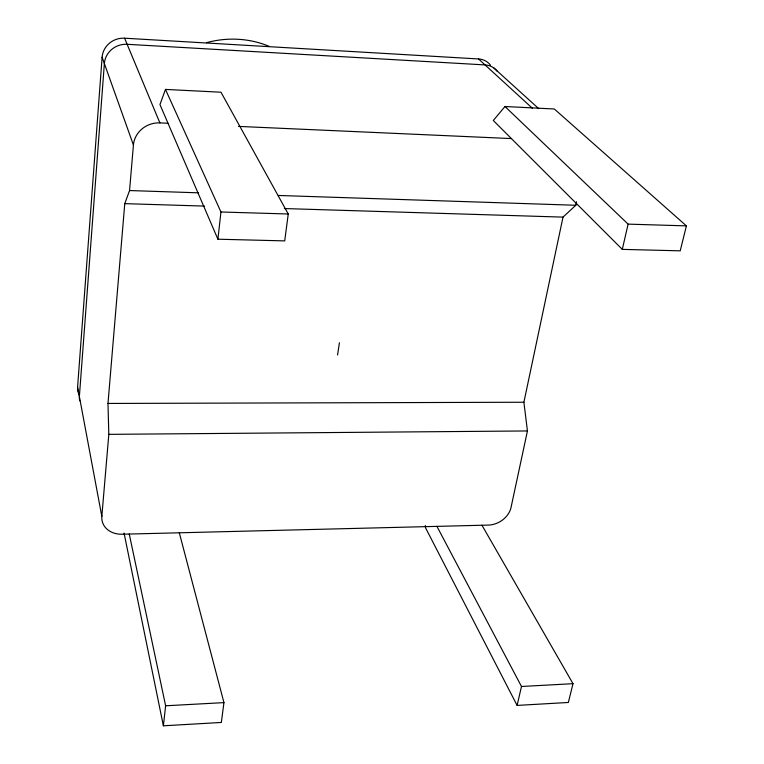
<?xml version="1.0" encoding="UTF-8"?>
<svg xmlns="http://www.w3.org/2000/svg" width="764" height="764" viewBox="0 0 764 764"><rect width="100%" height="100%" fill="white"/><g stroke="black" fill="none" stroke-linecap="round" stroke-linejoin="round"><path stroke-width="1.15" d="M576.543 201.772L575.798 205.268L563.011 217.119L523.894 402.246L527.437 430.953L511.04 507.468A20.532 16.092 -29.9 0 1 488.33 525.088L122.039 534.227A22.137 18.088 -15.3 0 1 101.832 516.426L77.594 387.042L102.109 57.243A20.914 20.065 -14.5 0 1 124.599 38.2L478.531 58.952A19.912 17.543 -46.4 0 1 490.564 65.255M101.832 516.426L108.813 434.353L107.982 403.449L124.771 203.644L129.555 190.551L133.423 145.017L102.109 57.243M179.311 532.804L223.947 702.622L221.34 722.457L163.381 725.8L165.626 705.783L129.259 534.046M217.902 239.208L220.949 211.991L165.473 89.417L220.987 92.215L288.248 213.996L284.714 240.889L217.902 239.208L159.963 104.582L165.473 89.417M337.554 354.964L339.417 342.74M481.96 525.25L573.01 683.684L568.349 702.469L517.104 705.42L521.478 686.483L436.941 526.377M622.297 249.379L628.113 224.129L504.985 106.511L493.296 120.492L622.297 249.379L680.218 250.831L686.406 225.877L554.32 108.994L504.985 106.511M165.626 705.783L223.947 702.622M521.478 686.483L573.01 683.684M108.813 434.353L527.437 430.953M107.982 403.449L523.894 402.246M220.949 211.991L288.248 213.996M628.113 224.129L686.406 225.877M124.771 203.644L204.561 206.099M284.351 208.553L563.011 217.119M129.555 190.551L198.573 192.824M278.297 195.46L575.798 205.268M133.423 145.017A24.496 22.805 -19 0 1 159.877 122.889L167.994 123.252M238.425 126.394L511.402 138.58M493.907 68.015L538.706 108.631M478.531 58.952L532.374 108.23M517.104 705.42L425.577 527.876L425.347 525.517M124.599 38.2L159.877 122.889M163.381 725.8L124.055 533.071M497.202 71.272A20.141 17.696 -46.1 0 0 485.054 64.921L127.139 44.293A21.172 20.265 -15 0 0 104.362 63.565L79.37 396.487A19.387 16.56 -13.6 0 0 79.695 400.823M79.017 394.386A19.176 16.436 -13.5 0 1 77.594 387.042M206.5 42.669A95.662 88.805 -27.8 0 1 269.396 46.47"/></g></svg>
